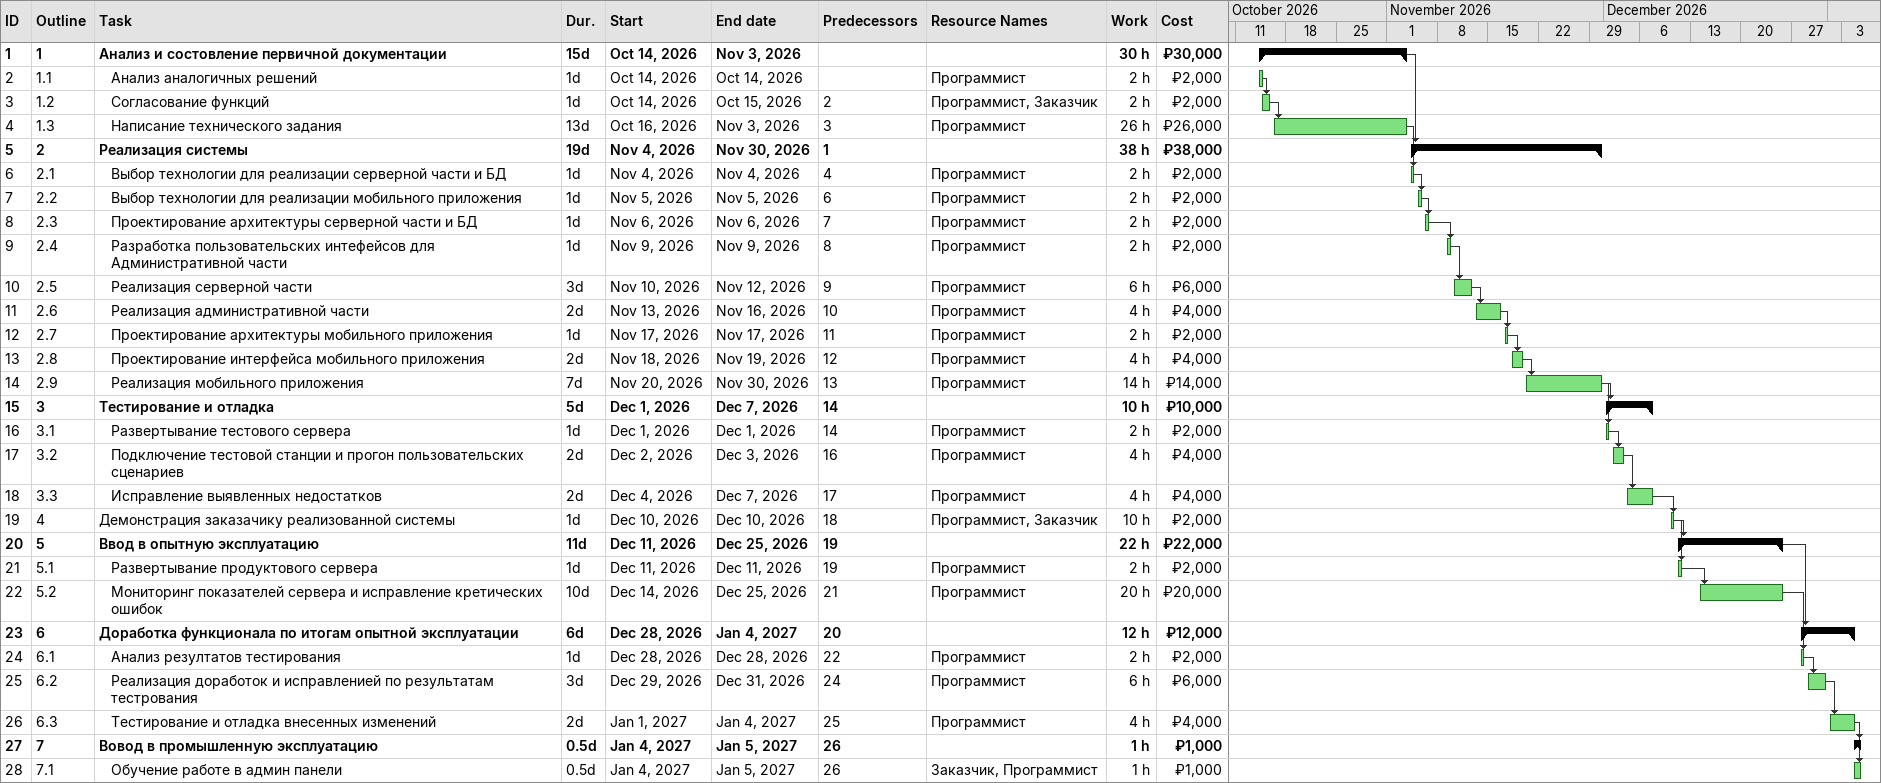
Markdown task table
| ID | WBS | Task | Duration | Start | Finish | Predecessors | Resources | Work (h) | Cost (₽) |
|---|---|---|---|---|---|---|---|---|---|
| 1 | 1 | **Анализ и состовление первичной документации** | 15d | 2026-10-14 | 2026-11-03 |  |  | 30 | 30000 |
| 2 | 1.1 | Анализ аналогичных решений | 1d | 2026-10-14 | 2026-10-14 |  | Программист | 2 | 2000 |
| 3 | 1.2 | Согласование функций | 1d | 2026-10-14 | 2026-10-15 | 2 | Программист, Заказчик | 2 | 2000 |
| 4 | 1.3 | Написание технического задания | 13d | 2026-10-16 | 2026-11-03 | 3 | Программист | 26 | 26000 |
| 5 | 2 | **Реализация системы** | 19d | 2026-11-04 | 2026-11-30 | 1 |  | 38 | 38000 |
| 6 | 2.1 | Выбор технологии для реализации серверной части и БД | 1d | 2026-11-04 | 2026-11-04 | 4 | Программист | 2 | 2000 |
| 7 | 2.2 | Выбор технологии для реализации мобильного приложения | 1d | 2026-11-05 | 2026-11-05 | 6 | Программист | 2 | 2000 |
| 8 | 2.3 | Проектирование архитектуры серверной части и БД | 1d | 2026-11-06 | 2026-11-06 | 7 | Программист | 2 | 2000 |
| 9 | 2.4 | Разработка пользовательских интефейсов для Административной части | 1d | 2026-11-09 | 2026-11-09 | 8 | Программист | 2 | 2000 |
| 10 | 2.5 | Реализация серверной части | 3d | 2026-11-10 | 2026-11-12 | 9 | Программист | 6 | 6000 |
| 11 | 2.6 | Реализация административной части | 2d | 2026-11-13 | 2026-11-16 | 10 | Программист | 4 | 4000 |
| 12 | 2.7 | Проектирование архитектуры мобильного приложения | 1d | 2026-11-17 | 2026-11-17 | 11 | Программист | 2 | 2000 |
| 13 | 2.8 | Проектирование интерфейса мобильного приложения | 2d | 2026-11-18 | 2026-11-19 | 12 | Программист | 4 | 4000 |
| 14 | 2.9 | Реализация мобильного приложения | 7d | 2026-11-20 | 2026-11-30 | 13 | Программист | 14 | 14000 |
| 15 | 3 | **Тестирование и отладка** | 5d | 2026-12-01 | 2026-12-07 | 14 |  | 10 | 10000 |
| 16 | 3.1 | Развертывание тестового сервера | 1d | 2026-12-01 | 2026-12-01 | 14 | Программист | 2 | 2000 |
| 17 | 3.2 | Подключение тестовой станции и прогон пользовательских сценариев | 2d | 2026-12-02 | 2026-12-03 | 16 | Программист | 4 | 4000 |
| 18 | 3.3 | Исправление выявленных недостатков | 2d | 2026-12-04 | 2026-12-07 | 17 | Программист | 4 | 4000 |
| 19 | 4 | Демонстрация заказачику реализованной системы | 1d | 2026-12-10 | 2026-12-10 | 18 | Программист, Заказчик | 10 | 2000 |
| 20 | 5 | **Ввод в опытную эксплуатацию** | 11d | 2026-12-11 | 2026-12-25 | 19 |  | 22 | 22000 |
| 21 | 5.1 | Развертывание продуктового сервера | 1d | 2026-12-11 | 2026-12-11 | 19 | Программист | 2 | 2000 |
| 22 | 5.2 | Мониторинг показателей сервера и исправление кретических ошибок | 10d | 2026-12-14 | 2026-12-25 | 21 | Программист | 20 | 20000 |
| 23 | 6 | **Доработка функционала по итогам опытной эксплуатации** | 6d | 2026-12-28 | 2027-01-04 | 20 |  | 12 | 12000 |
| 24 | 6.1 | Анализ резултатов тестирования | 1d | 2026-12-28 | 2026-12-28 | 22 | Программист | 2 | 2000 |
| 25 | 6.2 | Реализация доработок и исправленией по результатам тестрования | 3d | 2026-12-29 | 2026-12-31 | 24 | Программист | 6 | 6000 |
| 26 | 6.3 | Тестирование и отладка внесенных изменений | 2d | 2027-01-01 | 2027-01-04 | 25 | Программист | 4 | 4000 |
| 27 | 7 | **Вовод в промышленную эксплуатацию** | 0.5d | 2027-01-04 | 2027-01-05 | 26 |  | 1 | 1000 |
| 28 | 7.1 | Обучение работе в админ панели | 0.5d | 2027-01-04 | 2027-01-05 | 26 | Заказчик, Программист | 1 | 1000 |
